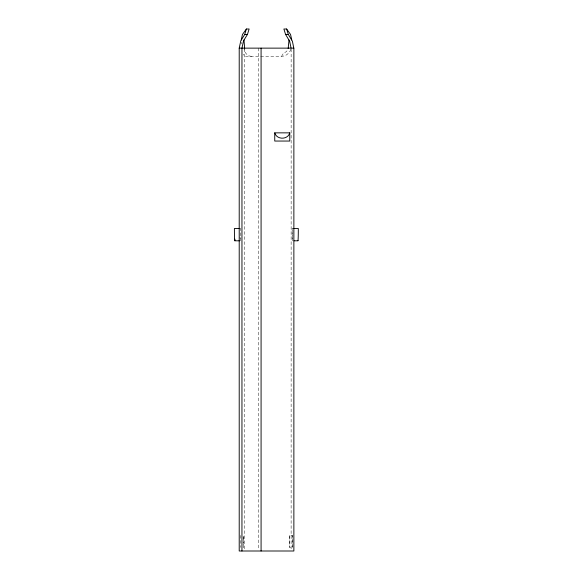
<?xml version="1.0" encoding="UTF-8"?>
<svg xmlns="http://www.w3.org/2000/svg" width="580" height="580" viewBox="0 0 580 580"><rect width="100%" height="100%" fill="white"/><g stroke="black" fill="none" stroke-linecap="round" stroke-linejoin="round"><path stroke-width="0.43" stroke-dasharray="2.9 2.17" d="M240.686 535.42L240.686 547.447M289.674 535.42L289.674 547.447L292.4 547.447L292.581 541.437L292.4 535.42L289.674 535.42L289.674 547.447M292.4 535.42L292.4 547.447M290.812 49.235C289.703 53.317 285.795 56.296 281.575 56.333L244.745 56.333L243.23 54.303M281.575 56.333L283.344 53.36L286.404 51.591L287.492 50.177M239.866 228.506L240.599 228.506A12.296 0.37 -90 0 1 240.374 239.874A12.296 0.37 -90 0 1 239.975 237.206M251.51 56.333C247.841 56.39 244.651 53.164 244.68 49.51M241.498 42.275L241.664 43.834M291.138 49.039L291.117 549.188M258.346 48.133L258.346 549.188M244.68 49.039L244.695 549.188M243.245 539.878L243.419 547.447L243.419 535.42L243.245 539.878M292.856 228.506L292.124 228.506A12.296 0.37 -90 0 0 292.487 240.801A12.296 0.37 -90 0 0 292.856 228.506"/><path stroke-width="0.87" d="M289.021 39.933L288.173 48.524M239.214 48.133L293.871 48.133L293.871 551L239.214 551L239.214 48.133L240.787 40.839L244.673 34.517L246.391 29L249.124 29L247.428 34.474L243.52 40.839L241.962 48.133L241.947 551M241.251 39.933L242.454 34.466L246.391 29M289.775 132.856C287.847 139.961 276.675 139.961 274.746 132.856L289.775 132.856L289.775 141.049L274.746 141.049L274.746 132.856M244.673 34.517L247.428 34.474M291.755 39.933L290.551 34.466L286.614 29L283.881 29L285.592 34.466L289.688 41.296L291.058 48.133M285.592 34.466L288.325 34.466L292.429 41.296L293.792 48.133M239.083 228.506L234.4 228.506L234.414 231.688A12.296 0.37 -90 0 0 234.951 239.156M293.632 228.506L298.316 228.506A12.296 0.37 -90 0 1 297.859 240.381M234.769 240.809L239.453 240.809M294.053 240.801L297.953 240.801M286.614 29L288.325 34.466M243.984 39.933L244.658 48.691M261.08 48.133L261.08 551"/></g></svg>
